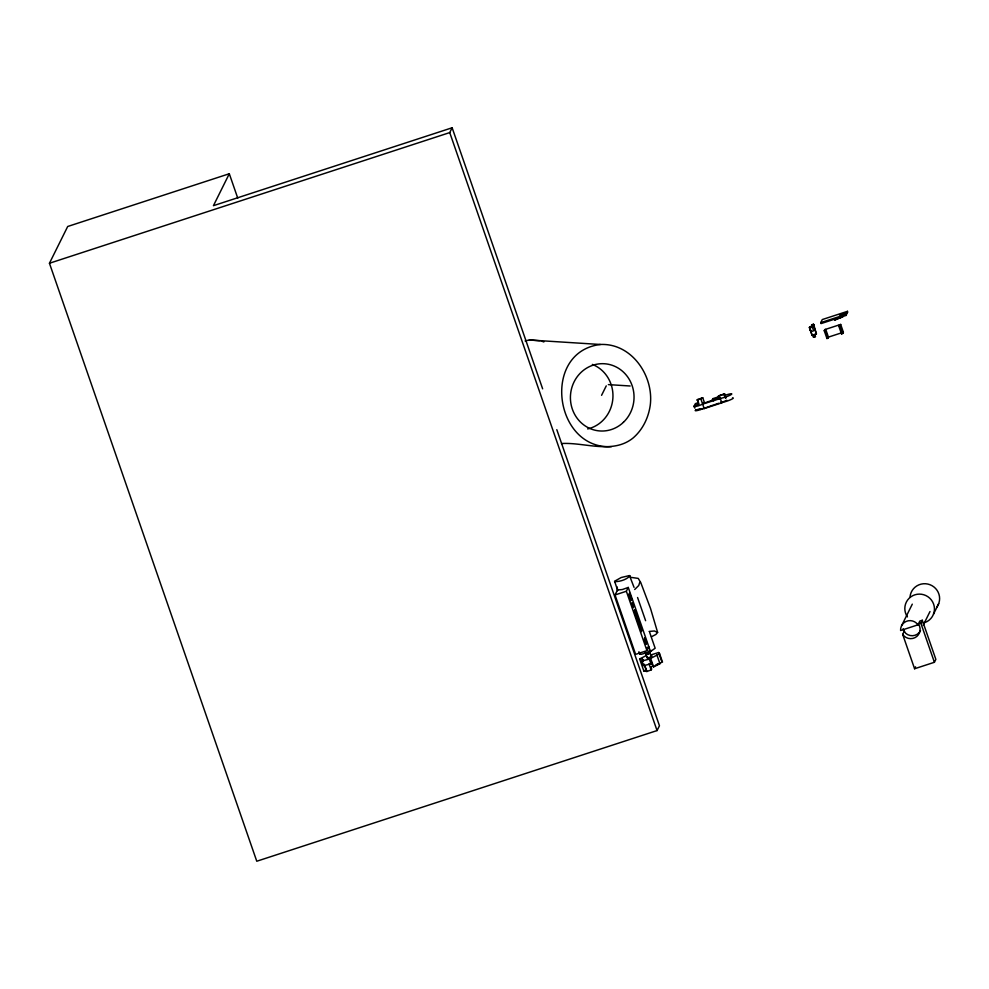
<?xml version="1.0" encoding="UTF-8"?>
<svg xmlns="http://www.w3.org/2000/svg" width="989" height="989" viewBox="0 0 989 989"><rect width="100%" height="100%" fill="white"/><g stroke="black" fill="none" stroke-linecap="round" stroke-linejoin="round"><path stroke-width="1.48" d="M813.082 325.344L812.389 325.455L812.97 325.047M617.26 587.021L617.507 590.693M812.439 325.06L812.958 325.06M556.807 429.671L659.453 725.741L657.055 730.574L256.769 861.234L49.45 263.259L67.697 226.493L229.3 173.743L237.743 198.121M229.3 173.743L213.439 205.675L452.134 127.766L542.64 388.838M657.055 730.574L449.735 132.588L452.134 127.766M601.572 395.316L606.257 385.871M698.902 405.502L697.406 399.568L702.759 397.813L704.539 402.956L719.547 397.862M700.595 408.766L700.261 409.446L704.081 408.197A5.674 0.754 -19.1 0 1 696.961 410.596A5.674 0.754 -19.1 0 1 696.207 409.805M646.893 647.622L648.846 646.831L646.954 650.651L635.63 654.347L615.034 594.958L617.507 589.976L614.602 581.223L621.24 577.502L629.486 575.561L634.048 587.367M711.944 400.533L712.871 398.654L718.348 396.873L719.114 399.099M717.408 398.752L718.348 396.873M646.954 650.651L626.358 591.261L628.262 587.441L650.49 651.553L641.317 654.298L639.747 654.088L638.919 651.726M724.628 393.894L718.509 395.946L724.628 393.894L725.951 397.702M726.828 400.248L721.686 402.486L722.427 402.387A6.651 0.89 -19.1 0 0 730.686 399.704A6.651 0.89 -19.1 0 0 732.515 397.862M640.575 582.101L650.527 608.47L657.623 632.404L655.905 634.444L651.467 636.743M809.348 327.421L813.959 325.406L816.419 333.973L812.105 335.382L809.348 327.421L813.959 325.406M809.632 328.014L810.893 331.674L813.626 330.783L812.365 327.124L809.632 328.014L810.893 331.674M813.613 325.035L813.354 324.305L813.588 325.27L811.771 325.826M811.994 325.752L811.92 324.726L812.241 325.443M651.071 650.391L650.49 651.553L655.151 648.228L649.625 632.292M813.502 325.27L813.564 324.194L811.845 324.788M812.105 335.382L809.657 326.815M820.746 322.649L822.279 319.558L847.462 311.337L846.25 315.367L821.068 323.588L820.746 322.649L845.916 314.428L847.462 311.337M824.245 330.709L825.728 329.362L828.436 337.175L827.929 338.213L826.952 338.522L824.245 330.709L824.789 329.609L840.675 324.429L843.382 332.242L842.764 333.491L841.503 333.899L838.796 326.086L839.389 324.899M826.952 338.522L827.496 337.422L843.382 332.242M842.764 333.491L840.057 325.678L840.675 324.429M841.503 333.899L842.096 332.712M901.585 625.74L912.291 604.155M917.953 624.838L916.444 623.095A9.569 9.396 26.4 0 0 900.596 630.512L917.953 624.838L919.832 621.067L922.292 620.264L935.854 659.379L934.407 662.284L914.59 668.749L902.673 634.382L904.119 631.477L903.291 629.103M934.407 662.284L920.846 623.169L922.292 620.264M923.231 625.172L929.994 611.548M933.517 614.107L938.672 603.71M914.59 668.749L915.554 666.809M720.969 401.967L721.809 402.844L719.485 396.132M640.229 653.099L639.747 654.088M813.156 334.764L814.701 334.443L815.431 336.557L813.514 337.286L812.785 335.16M813.514 337.286L815.443 336.557M813.49 335.543L814.132 335.296M702.759 397.813L697.072 400.236M705.775 407.715L713.489 404.996M812.426 325.43L812.426 325.072M837.831 318.767L836.509 319.088L837.844 318.718M650.947 661.95L652.159 662.754L650.923 663.78L643.592 665.733L641.948 661.023L643.184 659.997L642.182 658.736L639.648 658.946L643.827 670.987L646.93 671.494L651.133 669.912L649.019 663.804M641.948 661.023L649.291 659.07L659.626 653.791L662.506 662.098L659.75 663.137M839.08 318.285L837.782 318.532L839.179 318.112M634.691 589.493L638.733 585.513L640.044 581.458L638.264 578.404L631.044 577.378M841.157 317.333L842.48 317.148M834.667 319.917L836.138 319.472L835.346 319.447M647.535 657.129C644.692 659.416 654.57 655.942 651.355 655.744M835.68 319.558L834.419 319.806M655.213 665.51L659.267 663.384M639.648 658.946L645.99 655.732M643.827 670.987L645.941 669.912M651.43 663.335L653.593 666.92L659.935 663.706L656.869 654.829M700.88 398.987L704.205 408.593L705.132 408.123M648.401 651.405L649.044 651.121M814.442 336.903L814.219 336.878M628.262 587.441L622.304 589.543L617.507 589.976M840.353 317.531L840.885 317.654M836.509 319.323L835.73 319.299L836.756 319.348M839.76 318.087L840.712 317.815L838.981 318.062L839.945 317.79M659.626 653.791L658.637 652.53L651.467 654.743M653.519 665.869L650.935 666.932L651.714 669.17L651.133 669.912M49.45 263.259L449.735 132.588M839.389 315.009L847.783 312.277M813.354 324.491L811.499 325.134L811.746 325.876M812.105 325.529L813.823 324.924M838.796 326.086L840.057 325.678M698.283 402.684L695.391 403.623L694.142 406.133L694.834 408.136M695.551 410.212L699.891 408.791M714.862 404.55L718.954 403.203M704.205 408.593L721.809 402.844M615.034 594.958L626.358 591.261M920.846 623.169L918.509 624.108A9.569 9.396 26.4 0 1 904.23 636.174L902.673 634.382M656.424 664.571L659.935 663.706M525.097 340.958L529.35 339.981L600.348 344.481C631.884 342.936 654.236 376.315 650.193 405.638C648.314 418.162 642.566 429.931 632.836 438.201C612.302 454.446 584.919 442.132 561.505 443.529M600.348 344.481C541.206 351.775 553.964 449.525 611.363 446.694M649.081 631.464L654.335 630.97L657.623 632.404M645.31 652.258L647.325 657.883M841.824 317.024L842.64 317.049M608.371 384.61L630.141 385.994M529.35 339.981L539.574 340.76M541.032 340.871L543.851 341.959M614.614 581.631C619.856 581.755 626.643 579.678 630.03 575.771M902.945 629.152L905.664 633.269A9.569 9.396 26.4 0 0 920.524 630.623M845.916 314.428L846.25 315.367M824.789 329.609L827.929 338.213M813.663 326.011L816.419 333.973M813.131 335.048L813.873 337.162M724.294 394.562L725.617 398.382M718.57 395.872L719.349 398.122M712.871 398.654L713.65 400.891M697.406 399.568L698.778 403.512M658.637 652.53L661.517 660.837M637.571 597.504L645.607 620.696M649.34 650.96L651.294 656.585M650.527 658.044L653.593 666.92M649.291 659.07L650.923 663.78M644.803 665.387L646.93 671.494M642.182 658.736L643.11 661.406M644.037 664.089L646.361 670.777M907.42 616.889A14.872 14.6 26.4 0 1 912.736 595.699A14.872 14.6 26.4 0 1 933.468 603.686A14.872 14.6 26.4 0 1 923.33 623.008M910.053 596.738A14.872 14.6 26.4 0 1 930.006 584.722A14.872 14.6 26.4 0 1 936.855 607.061M698.259 404.217A5.674 0.754 -19.1 0 0 694.315 406.689A5.674 0.754 -19.1 0 0 702.635 404.142L721.006 398.283A6.651 0.89 -19.1 0 0 731.588 394.302A6.651 0.89 -19.1 0 0 724.109 395.662M703.303 402.783A5.674 0.754 -19.1 0 1 704.539 402.956M592.362 364.409A33.7 31.821 -86.4 0 1 612.871 398.369A33.7 31.821 -86.4 0 1 587.664 428.942M810.275 326.877L812.34 326.172L810.275 326.877M629.511 593.19L628.769 594.698L630.858 600.719L631.6 599.21L629.511 593.19M632.33 602.598L631.625 604.032L632.972 607.926L633.677 606.504L632.33 602.598M634.814 610.003L634.246 611.153L641.342 631.65L641.923 630.5L634.814 610.003M644.964 637.893L644.371 639.079L646.2 644.346L646.794 643.159L644.964 637.893M650.119 653.197L646.151 654.483L650.119 653.197M623.453 422.291A33.7 31.821 -86.4 0 0 612.154 365.275A33.7 31.821 -86.4 0 0 571.086 404.501A33.7 31.821 -86.4 0 0 623.453 422.291"/></g></svg>
